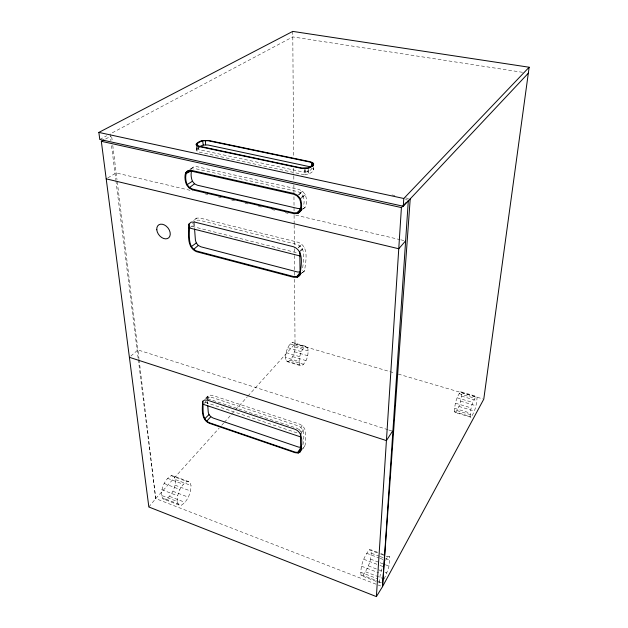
<?xml version="1.0" encoding="UTF-8"?>
<svg xmlns="http://www.w3.org/2000/svg" width="628" height="628" viewBox="0 0 628 628"><rect width="100%" height="100%" fill="white"/><g stroke="black" fill="none" stroke-linecap="round" stroke-linejoin="round"><path stroke-width="0.47" stroke-dasharray="3.14 2.35" d="M305.004 169.662L305.004 174.482L301.613 174.168L199.312 152.102L197.074 151.222L196.376 149.99L196.179 147.203M308.317 169.238L308.301 174.058L305.004 174.482L304.957 168.335M454.476 411.74C454.586 404.801 456.218 397.226 460.638 391.739L476.252 396.315L477.06 397.234C476.77 404.181 475.129 411.591 470.961 417.267L455.418 412.557L454.476 411.74L470.113 416.466L470.961 417.267M313.71 166.82L313.694 169.693A16.728 6.822 0.1 0 1 308.301 174.058L307.963 169.709M198.723 147.462A14.53 5.597 -1.9 0 0 197.977 148.381L198.487 149.276L200.128 149.919L302.421 171.868L304.91 172.103L304.949 169.277M455.418 412.557C459.751 407.054 461.392 399.581 461.533 392.673L460.638 391.739M470.113 416.466C470.372 409.48 472.005 401.975 476.252 396.315M197.325 147.384L197.074 151.222L196.815 147.502M161.427 495.366C161.459 487.862 164.505 479.611 171.224 475.663L174.152 476.173L189.68 481.982L191.014 485.468C190.857 492.925 187.913 500.987 181.445 505.187L178.54 504.865L162.927 498.813L161.427 495.366L177.112 501.419L178.54 504.865M162.927 498.813L165.91 499.174C172.449 495.139 175.487 487.093 175.557 479.666L174.152 476.173M177.112 501.419C177.229 493.883 180.197 485.632 186.838 481.511L189.68 481.982M196.611 147.203L196.376 149.99A16.195 6.264 -2 0 1 200.159 147.007M285.505 357.458C286.03 352.018 287.271 345.227 292.538 342.448L306.001 346.397L307.673 347.519C309.015 353.941 307.068 362.168 301.393 365.943L287.985 361.885L286.203 360.841L285.505 357.458L299.038 361.524L299.682 364.923L301.393 365.943M287.985 361.885C293.747 358.258 295.741 349.969 294.273 343.587L292.538 342.448M299.038 361.524C299.619 356.076 300.804 349.309 306.001 346.397M304.91 172.103L307.327 171.789L307.579 169.882M189.774 227.501L191.995 226.363L192.458 223.435L196.47 220.232L199.029 220.145L297.452 244.559C307.296 248.649 302.829 262.48 302.461 270.527M361.092 575.554L362.929 575.389L381.573 582.603L379.861 582.815L361.092 575.554C359.93 566.511 363.793 556.957 369.225 549.822L370.991 549.845L379.861 553.158M362.929 575.389C368.244 568.23 372.019 558.841 370.991 549.845M384.116 578.969C387.154 572.053 390.624 564.533 389.619 556.816L386.071 555.482M194.554 222.618L194.507 228.05M204.124 403.255L205.411 402.336L205.701 400.868M206.887 398.811L207.468 396.386L209.462 395.114L212.335 395.35L299.061 423.916C302.288 425.235 305.035 427.919 305.436 431.515C304.588 437.151 307.579 444.279 302.829 448.777M207.334 400.028L207.797 398.105L209.367 397.108L211.636 397.296L298.379 425.949C306.331 429.152 303.497 439.945 302.759 446.406M385.427 560.349L387.963 556.84L389.619 556.816M301.613 432.3L304.58 428.484M301.683 434.466L301 431.781L302.727 429.56M301 431.781L299.156 429.576L302.249 425.698M148.852 506.984L155.72 498.593L219.156 428.092M221.778 425.187L223.733 423.005M224.392 422.275L230.931 415.006M231.583 414.284L234.856 410.649M235.508 409.919L247.283 396.841M247.934 396.111L295.027 343.783L294.556 279.075M302.586 448.573L304.58 446.461L302.288 447.631M208.072 398.458L209.367 397.108M206.11 398.584L209.462 395.114M205.458 398.466L207.468 396.386M302.539 272.811L304.541 270.833C305.703 261.766 309.447 246.553 298.237 242.314L199.822 218.01L196.588 218.128L193.479 220.412M191.281 169.073L193.565 166.907L196.909 166.671L298.779 189.381L302.547 191.25L305.31 194.688A18.557 14.664 51.1 0 1 305.31 207.146L302.523 209.556M302.421 248.625L300.451 250.478L298.865 248.531M300.467 251.294L304.533 247.463M301.762 197.161L303.12 195.873L300.945 193.165L297.97 191.681L196.085 168.853L193.448 169.042M298.465 247.346L301.864 244.174M298.331 247.879L300.317 246.027M298.551 194.798L302.547 191.25L298.316 194.774M194.366 220.075L196.588 218.128M130.82 356.084L137.932 349.937L117.122 180.731M190.943 169.136L193.565 166.907L190.331 169.018M301.102 198.244L305.31 194.688L299.713 199.084M302.578 209.281L305.31 207.146L302.131 209.234M302.256 272.576L304.541 270.833L301.927 272.693M298.708 194.853L300.945 193.165M107.859 177.857L116.164 172.951L192.568 190.904M105.598 139.008L110.74 136.26M99.781 139.447L106.705 135.766M207.421 399.133L209.697 399.329L296.636 428.155L299.156 429.576M522.512 72.306L292.797 36.911L110.081 133.976L110.928 140.782M391.998 194.947L394.871 195.567M405.421 197.851L409.252 198.676M405.476 199.578L407.391 199.994M204.987 193.817L207.852 194.492M218.356 196.957L221.221 197.632M231.732 200.104L234.597 200.772M245.101 203.244L247.966 203.912M258.469 206.384L261.334 207.059M271.846 209.524L274.711 210.199M285.214 212.664L288.079 213.339M295.717 215.137L399.824 239.59M400.782 239.81L405.555 240.932M191.995 226.363L298.379 253.163M295.027 343.783L388.928 371.336M389.87 371.611L394.565 372.993M398.317 374.092L482.83 398.898M294.273 343.587L307.673 347.519M461.533 392.673L477.06 397.234M290.167 343.932L303.693 347.904M459.029 393.607L474.721 398.223M294.925 346.986L308.277 350.926M461.486 396.111L476.942 400.672M287.805 347.653L301.361 351.664M457.129 397.807L472.868 402.47M294.336 351.743L307.657 355.707M460.528 401.135L475.945 405.719M286.093 352.614L299.65 356.665M455.465 403.207L471.212 407.91M292.664 356.618L305.993 360.605M458.903 406.426L474.328 411.05M454.491 408.318L470.199 413.043M290.348 360.323L303.709 364.35M457.035 410.602L472.507 415.273M286.203 360.841L299.682 364.923M387.845 429.678L137.932 349.937L138.976 358.682M388.771 429.976L392.508 431.169M205.411 402.336L297.06 432.92M380.749 553.496L385.184 555.152M171.224 475.663L186.838 481.511M369.225 549.822L377.255 552.828M380.827 554.163L385.286 555.835M386.181 556.173L387.963 556.84M175.557 479.666L191.014 485.468M371.438 553.252L379.375 556.235M380.262 556.565L384.674 558.221M385.553 558.551L389.964 560.207M167.55 478.324L183.235 484.227M366.571 553.252L379.139 557.986M380.042 558.323L384.524 560.011M175.11 485.177L190.527 491.018M370.465 559.108L379.257 562.437M380.136 562.766L384.532 564.431M385.411 564.76L388.936 566.095M164.112 483.481L179.836 489.455M363.753 559.273L379.077 565.082M379.971 565.428L382.68 566.456L380.482 573.482L379.445 579.495L379.861 582.815M172.92 491.292L188.345 497.18M368.33 565.883L384.163 571.927M385.043 572.265L386.801 572.94M161.859 489.746L177.583 495.767M361.555 566.236L378.676 572.791M169.568 496.403L185.032 502.353M365.582 571.833L383.237 578.631M360.574 572.21L377.648 578.796M165.91 499.174L181.445 505.187M138.317 359.554L155.72 498.593L380.662 585.979M312.618 168.359L313.694 169.693L313.27 166.828M198.071 147.753L198.487 149.276M111.541 145.641L115.803 179.679M115.921 180.644L138.191 358.58M111.713 136.755L112.177 140.562M112.765 145.327L116.996 179.757M139.094 359.656L155.72 498.593M207.476 401.92L207.625 403.82M193.746 223.309L194.091 227.964M207.028 400.711L207.319 404.495M292.758 31.4L293.669 156.521M293.755 168.288L293.802 175.149M293.81 176.13L293.849 181.029M293.873 184.954L293.928 192.796M293.959 196.721L294.085 214.368M294.092 215.349L294.155 224.172M294.163 225.154L294.328 247.699M294.336 248.68L294.375 254.56M294.383 255.541L294.524 275.15M303.12 195.873A16.83 13.282 51.1 0 1 303.136 206.73M311.943 168.084A15.001 6.099 0.1 0 1 307.327 171.789"/><path stroke-width="0.94" d="M312.634 165.494L312.642 162.628L310.083 161.694L208.598 140.46L202.232 140.546A16.257 6.202 -1.9 0 0 195.983 144.416L196.682 145.633L198.927 146.512L301.597 168.39L308.317 168.273A16.791 6.759 0.1 0 0 313.733 163.955L312.642 162.628M103.887 139.926L101.32 141.3L148.852 506.984L376.384 596.6L401.41 207.578L406.457 202.216M408.349 200.199L382.491 586.693L376.384 596.6M403.286 206.251L403.796 198.495L529.137 67.235L292.758 31.4L98.863 132.414L99.781 139.447L403.286 206.251L528.321 73.201M410.21 198.888L382.491 586.693L483.772 399.173L529.137 67.235M196.69 146.269L196.847 144.409A15.41 5.88 -1.9 0 1 202.624 140.821L208.143 140.743L309.69 162.008L311.904 162.825L312.846 163.971L313.129 165.878M311.3 166.247L311.904 162.825M188.926 224.086C188.722 233.098 186.171 247.377 196.603 251.718L293.676 277.286L297.256 277.301L299.87 275.441C301.024 266.296 304.713 251.012 293.441 246.733L194.397 222.022L191.148 222.131L188.926 224.086C190.519 232.894 186.304 246.608 196.556 251.004L293.676 276.555L296.871 276.563L301.495 273.156M312.304 166.436L312.846 163.971A15.912 6.406 0.1 0 1 307.822 167.966L302.005 168.061L199.398 146.214L197.451 145.461L196.847 144.409L197.294 145.994M202.773 401.245C202.145 408.593 200.897 419.826 209.367 423.28L295.058 452.67L298.198 453.031L300.498 451.862C301.982 444.483 303.913 432.59 294.87 429.214L207.656 400.224L204.767 399.973L202.773 401.245C203.786 408.451 200.929 419.221 209.328 422.723L295.05 452.105L297.86 452.427L299.917 451.383L301.919 449.271M299.218 274.899L300.066 271.995L299.791 251.93M301.338 448.894L299.917 451.383L300.671 449.232L300.435 433.822M392.508 431.169L386.424 440.597L129.399 357.316M298.198 453.031L299.368 451.485M300.372 209.14L297.303 212.719L293.959 212.845L192.655 189.138L189.546 187.544L187.144 184.624A17.349 12.803 54.5 0 1 186.273 173.312L190.292 169.693M405.555 240.932L398.764 248.759L106.195 178.839M206.691 421.207L210.796 416.709L213.112 418.036L298.481 447.058L300.953 447.332L297.86 452.427L299.124 451.061M297.256 277.301L300.592 274.004M204.665 418.837L209.022 414.629L208.261 412.345L207.766 405.712M185.613 172.779L187.905 170.604L191.265 170.369L293.818 193.471L297.609 195.363L300.404 198.833A18.73 14.711 51 0 1 300.443 211.369L297.696 213.504L293.967 213.646L192.71 189.907L189.24 188.133L186.555 184.868A18.212 13.439 54.5 0 1 185.613 172.779L188.847 170.659M297.696 213.504L301.181 210.482M188.416 171.491L186.273 173.312L190.873 171.114M193.573 249.426L198.315 245.43L200.929 246.812L297.586 271.995L300.396 271.995L296.871 276.563L299.76 274.35M301.338 209.76L297.303 212.719L301.071 210.262M189.546 187.544L194.515 183.792L197.239 185.181L298.049 208.535L300.985 208.418M191.265 246.655L196.289 242.997L195.41 240.155L194.57 228.984M187.144 184.624L192.411 181.225A16.367 12.144 54.7 0 1 191.634 170.745M199.916 146.559A14.53 5.597 -1.9 0 1 203.276 145.052L207.931 144.989L310.522 166.875M188.322 171.366L191.328 171.161L293.818 194.287L297.217 195.983L299.713 199.084A17.843 14.02 51 0 1 299.752 210.804M98.863 132.414L403.796 198.495M101.32 141.3L401.41 207.578M189.036 227.878L300.011 255.957M202.836 404.165L300.624 436.923M209.022 414.629L210.796 416.709M196.289 242.997L198.315 245.43M192.411 181.225L194.515 183.792M202.624 140.821L203.276 145.052M205.419 140.499L205.631 144.778M156.788 229.738A8.188 5.731 52.2 0 0 167.441 238.577A8.188 5.731 52.2 0 0 166.31 226.206A8.188 5.731 52.2 0 0 156.788 229.738"/></g></svg>
